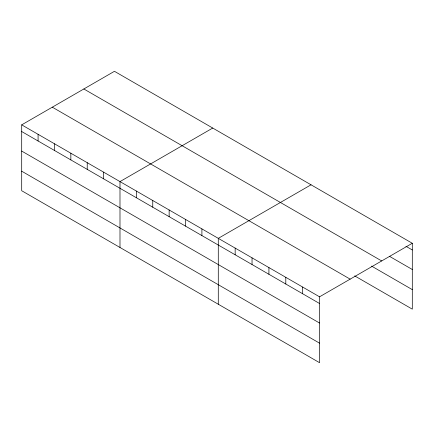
<?xml version="1.0" encoding="UTF-8"?>
<svg xmlns="http://www.w3.org/2000/svg" width="434" height="434" viewBox="0 0 434 434"><rect width="100%" height="100%" fill="white"/><g stroke="black" fill="none" stroke-linecap="round" stroke-linejoin="round"><path stroke-width="0.65" d="M319.554 323.042L319.554 296.813L21.7 124.851L21.7 190.732L319.554 362.694L319.554 323.042L21.7 151.075M354.681 275.883L412.3 309.149L412.3 243.268L114.446 71.306L21.7 124.851M212.736 128.052L119.99 181.596L119.99 247.478M311.032 184.803L218.286 238.347L218.286 304.229M319.554 296.813L412.3 243.268M405.899 246.268L412.3 249.962M389.602 256.391L412.3 269.492M83.838 88.975L381.692 260.942M371.558 266.096L412.3 289.619M52.308 107.182L350.162 279.143M21.7 131.54L319.554 303.507M21.7 171.197L319.554 343.164M302.677 287.069L302.677 293.764M285.8 277.326L285.8 284.02M268.923 267.583L268.923 274.272M252.04 257.834L252.04 264.528M235.163 248.091L235.163 254.785M201.902 228.886L201.902 235.581M185.519 219.43L185.519 226.125M169.141 209.975L169.141 216.664M152.757 200.513L152.757 207.208M136.374 191.058L136.374 197.747M103.612 172.141L103.612 178.835M87.229 162.679L87.229 169.374M70.845 153.224L70.845 159.918M54.462 143.768L54.462 150.457M38.084 134.307L38.084 141.001"/></g></svg>
